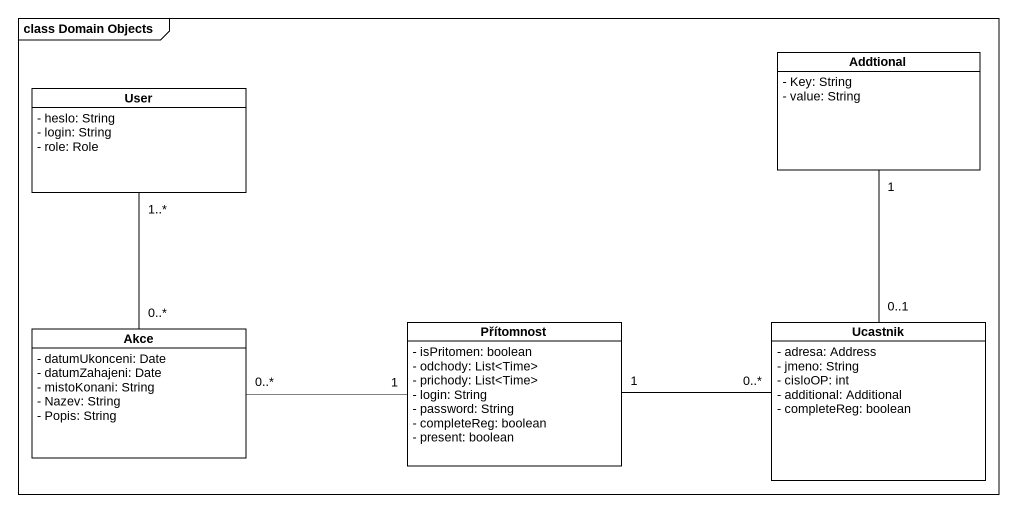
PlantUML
@startuml
mainframe class Domain Objects
hide circle
hide empty members
skinparam classAttributeIconSize 0
class User {
  - heslo: String
  - login: String
  - role: Role
}
class Addtional {
  - Key: String
  - value: String
}
class Akce {
  - datumUkonceni: Date
  - datumZahajeni: Date
  - mistoKonani: String
  - Nazev: String
  - Popis: String
}
class Přítomnost {
  - isPritomen: boolean
  - odchody: List<Time>
  - prichody: List<Time>
  - login: String
  - password: String
  - completeReg: boolean
  - present: boolean
}
class Ucastnik {
  - adresa: Address
  - jmeno: String
  - cisloOP: int
  - additional: Additional
  - completeReg: boolean
}
User "1..*" -- "0..*" Akce
Addtional "1" -- "0..1" Ucastnik
Akce "0..*" -right- "1" Přítomnost
Ucastnik "0..*" -left- "1" Přítomnost
@enduml
